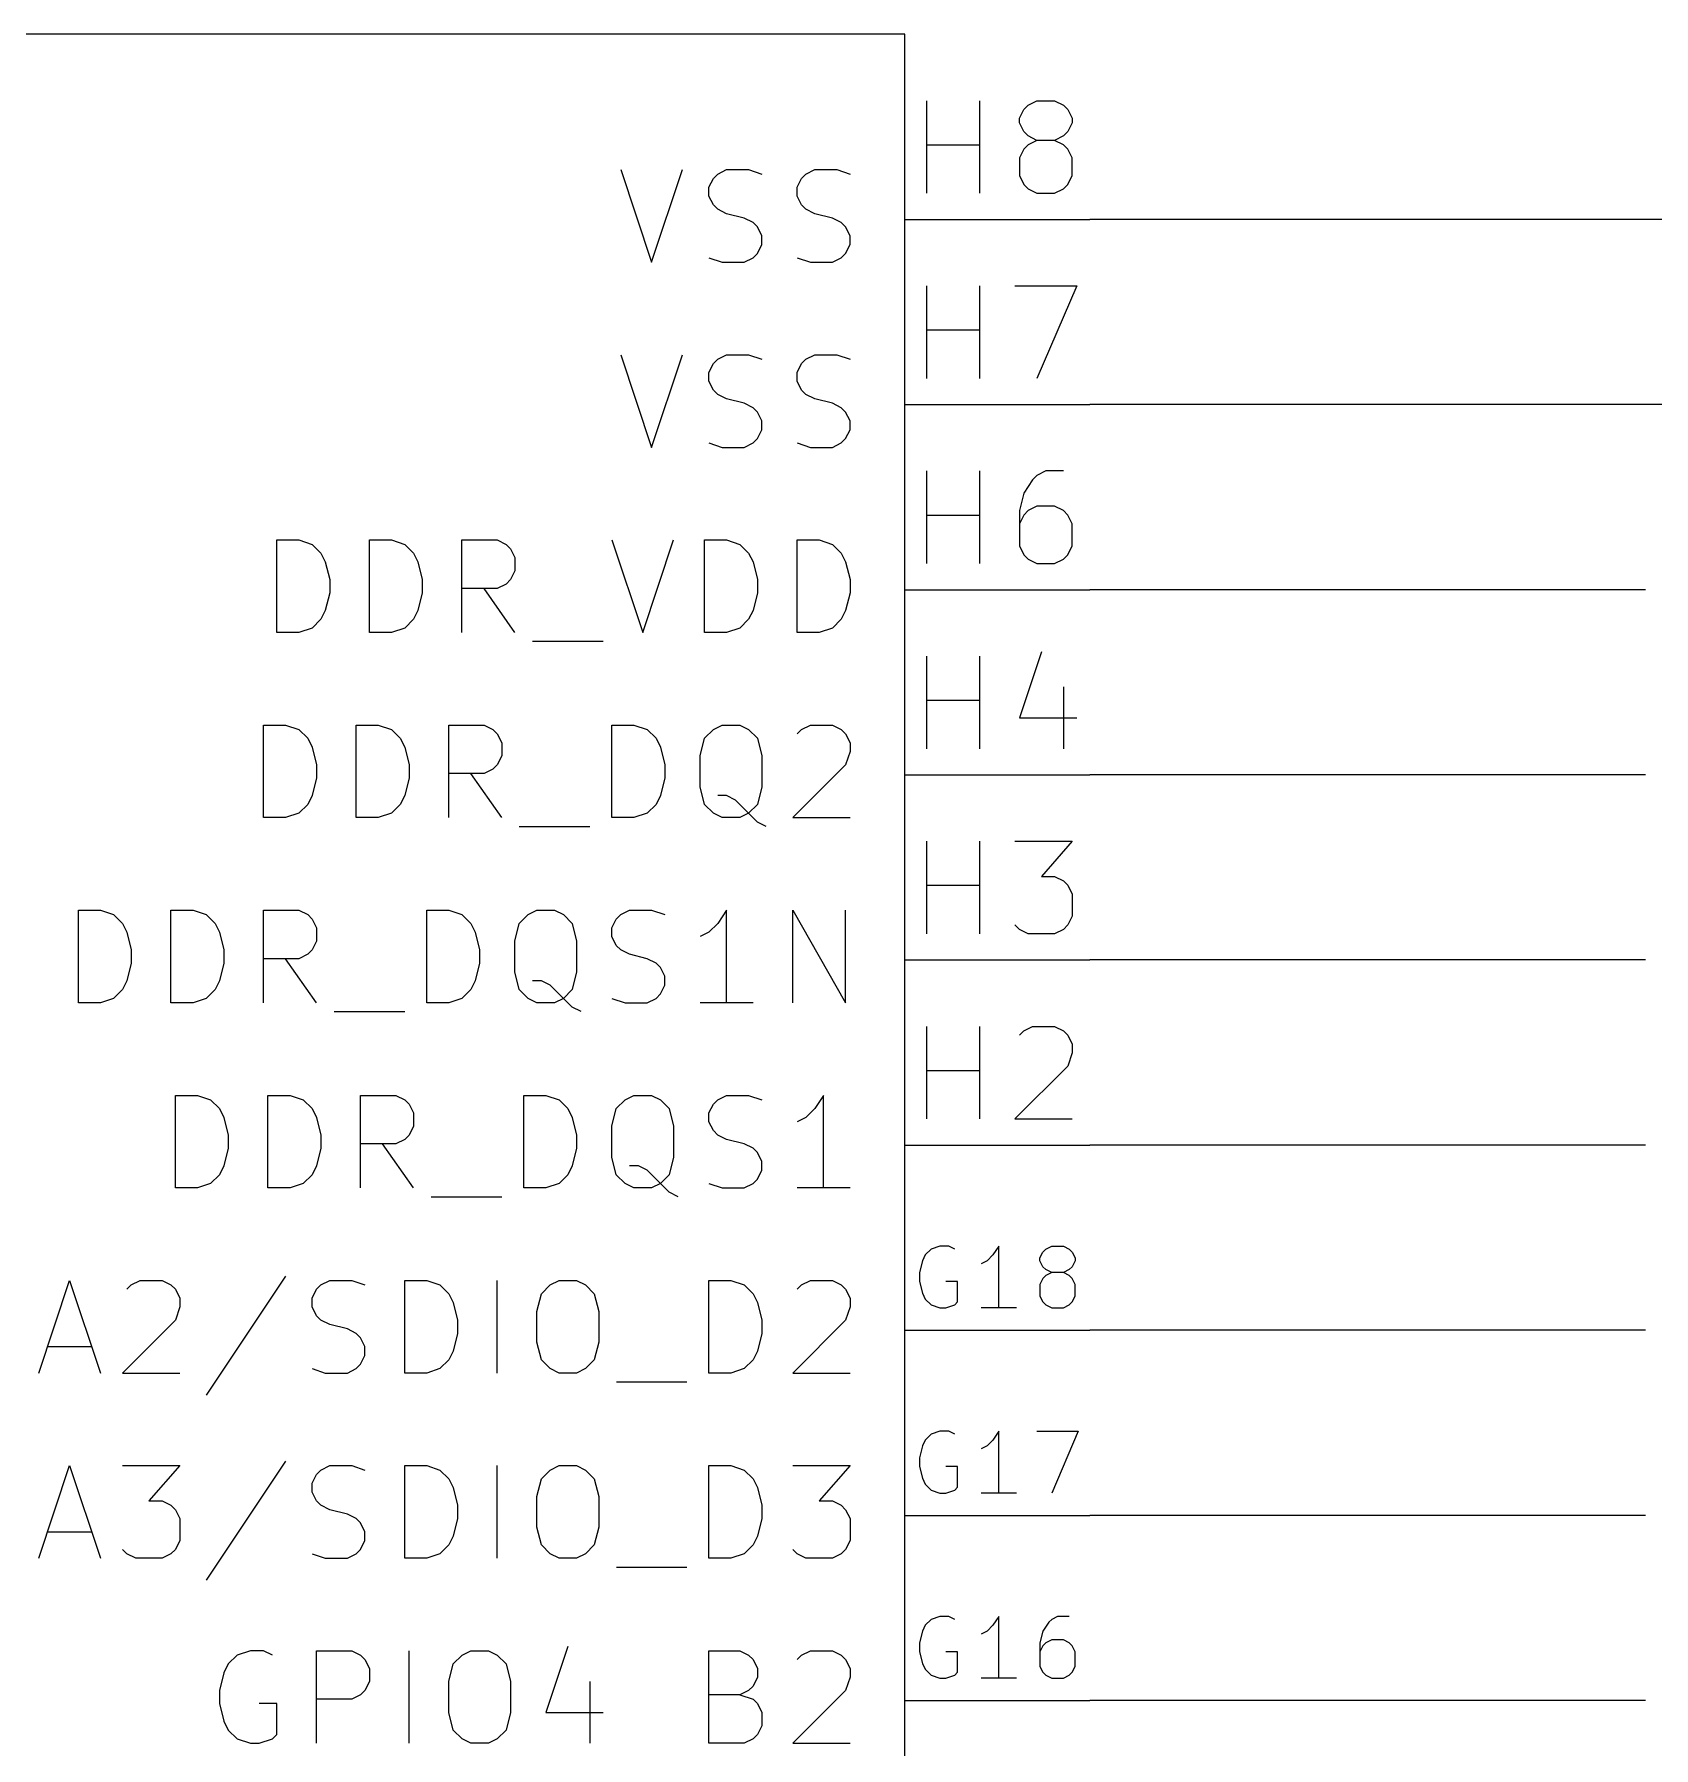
# Model space of a CAD drawing. Header units: millimetres. Extents: x 3 to 201, y -195 to -4.
# Drawn here: x 145.54 to 167.75, y -28.59 to -5.08 of the extents above; entities that cross this region are included whole.
import ezdxf

# ---------------------------------------------------------------- set-up
doc = ezdxf.new("R2010")
doc.units = ezdxf.units.MM
for name, color, linetype in [('GREENSIXTYFIVE', 129, 'CONTINUOUS'), ('LIGHTGREEN', 92, 'CONTINUOUS'), ('LIGHTRED', 12, 'CONTINUOUS'), ('RED', 14, 'CONTINUOUS')]:
    doc.layers.add(name, color=color, linetype=linetype)

msp = doc.modelspace()

# ---------------------------------------------------------------- linework, layer by layer
at = {"layer": 'GREENSIXTYFIVE', "linetype": 'CONTINUOUS'}
for p, q in [((153.5853, -6.9375), (154.0086, -8.2075)), ((154.0086, -8.2075), (154.432, -6.9375)), ((154.8553, -7.0585), (154.9158, -6.998)), ((154.9158, -6.998), (155.0368, -6.9375)), ((155.0368, -6.9375), (155.3391, -6.9375)), ((155.3391, -6.9375), (155.5206, -6.998)), ((156.0648, -7.0585), (156.1253, -6.998)), ((156.1253, -6.998), (156.2463, -6.9375)), ((156.2463, -6.9375), (156.5486, -6.9375)), ((156.5486, -6.9375), (156.7301, -6.998)), ((154.7949, -7.1794), (154.8553, -7.0585)), ((154.7949, -7.3004), (154.7949, -7.1794)), ((156.0044, -7.1794), (156.0648, -7.0585)), ((156.0044, -7.3004), (156.0044, -7.1794)), ((154.8553, -7.4213), (154.7949, -7.3004)), ((154.9158, -7.4818), (154.8553, -7.4213)), ((155.0368, -7.5423), (154.9158, -7.4818)), ((156.0648, -7.4213), (156.0044, -7.3004)), ((156.1253, -7.4818), (156.0648, -7.4213)), ((156.2463, -7.5423), (156.1253, -7.4818)), ((155.2787, -7.6028), (155.0368, -7.5423)), ((155.3996, -7.6632), (155.2787, -7.6028)), ((155.4601, -7.7237), (155.3996, -7.6632)), ((155.5206, -7.8447), (155.4601, -7.7237)), ((156.4882, -7.6028), (156.2463, -7.5423)), ((156.6091, -7.6632), (156.4882, -7.6028)), ((156.6696, -7.7237), (156.6091, -7.6632)), ((156.7301, -7.8447), (156.6696, -7.7237)), ((155.4601, -8.0866), (155.5206, -7.9656)), ((155.5206, -7.9656), (155.5206, -7.8447)), ((156.6696, -8.0866), (156.7301, -7.9656)), ((156.7301, -7.9656), (156.7301, -7.8447)), ((154.7949, -8.1471), (154.9763, -8.2075)), ((154.9763, -8.2075), (155.2787, -8.2075)), ((155.2787, -8.2075), (155.3996, -8.1471)), ((155.3996, -8.1471), (155.4601, -8.0866)), ((156.0044, -8.1471), (156.1858, -8.2075)), ((156.1858, -8.2075), (156.4882, -8.2075)), ((156.4882, -8.2075), (156.6091, -8.1471)), ((156.6091, -8.1471), (156.6696, -8.0866)), ((153.5853, -9.4775), (154.0086, -10.7475)), ((154.0086, -10.7475), (154.432, -9.4775)), ((154.7949, -9.7194), (154.8553, -9.5985)), ((154.8553, -9.5985), (154.9158, -9.538)), ((154.9158, -9.538), (155.0368, -9.4775)), ((155.0368, -9.4775), (155.3391, -9.4775)), ((155.3391, -9.4775), (155.5206, -9.538)), ((156.0044, -9.7194), (156.0648, -9.5985)), ((156.0648, -9.5985), (156.1253, -9.538)), ((156.1253, -9.538), (156.2463, -9.4775)), ((156.2463, -9.4775), (156.5486, -9.4775)), ((156.5486, -9.4775), (156.7301, -9.538)), ((154.7949, -9.8404), (154.7949, -9.7194)), ((154.8553, -9.9613), (154.7949, -9.8404)), ((156.0044, -9.8404), (156.0044, -9.7194)), ((156.0648, -9.9613), (156.0044, -9.8404)), ((154.9158, -10.0218), (154.8553, -9.9613)), ((155.0368, -10.0823), (154.9158, -10.0218)), ((155.2787, -10.1428), (155.0368, -10.0823)), ((156.1253, -10.0218), (156.0648, -9.9613)), ((156.2463, -10.0823), (156.1253, -10.0218)), ((156.4882, -10.1428), (156.2463, -10.0823)), ((155.3996, -10.2032), (155.2787, -10.1428)), ((155.4601, -10.2637), (155.3996, -10.2032)), ((155.5206, -10.3847), (155.4601, -10.2637)), ((156.6091, -10.2032), (156.4882, -10.1428)), ((156.6696, -10.2637), (156.6091, -10.2032)), ((156.7301, -10.3847), (156.6696, -10.2637)), ((155.4601, -10.6266), (155.5206, -10.5056)), ((155.5206, -10.5056), (155.5206, -10.3847)), ((156.6696, -10.6266), (156.7301, -10.5056)), ((156.7301, -10.5056), (156.7301, -10.3847)), ((154.7949, -10.6871), (154.9763, -10.7475)), ((154.9763, -10.7475), (155.2787, -10.7475)), ((155.2787, -10.7475), (155.3996, -10.6871)), ((155.3996, -10.6871), (155.4601, -10.6266)), ((156.0044, -10.6871), (156.1858, -10.7475)), ((156.1858, -10.7475), (156.4882, -10.7475)), ((156.4882, -10.7475), (156.6091, -10.6871)), ((156.6091, -10.6871), (156.6696, -10.6266)), ((148.8681, -13.2875), (148.8681, -12.0175)), ((148.8681, -12.0175), (149.1705, -12.0175)), ((149.1705, -12.0175), (149.3519, -12.078)), ((149.3519, -12.078), (149.4729, -12.199)), ((149.4729, -12.199), (149.5334, -12.3199)), ((150.1381, -13.2875), (150.1381, -12.0175)), ((150.1381, -12.0175), (150.4405, -12.0175)), ((150.4405, -12.0175), (150.6219, -12.078)), ((150.6219, -12.078), (150.7429, -12.199)), ((150.7429, -12.199), (150.8034, -12.3199)), ((151.4081, -13.2875), (151.4081, -12.0175)), ((151.4081, -12.0175), (151.8919, -12.0175)), ((151.8919, -12.0175), (152.0129, -12.078)), ((152.0129, -12.078), (152.0734, -12.1385)), ((152.0734, -12.1385), (152.1338, -12.2594)), ((153.4643, -12.0175), (153.8876, -13.2875)), ((153.8876, -13.2875), (154.311, -12.0175)), ((154.7343, -13.2875), (154.7343, -12.0175)), ((154.7343, -12.0175), (155.0367, -12.0175)), ((155.0367, -12.0175), (155.2181, -12.078)), ((155.2181, -12.078), (155.3391, -12.199)), ((155.3391, -12.199), (155.3996, -12.3199)), ((156.0043, -13.2875), (156.0043, -12.0175)), ((156.0043, -12.0175), (156.3067, -12.0175)), ((156.3067, -12.0175), (156.4881, -12.078)), ((156.4881, -12.078), (156.6091, -12.199)), ((156.6091, -12.199), (156.6696, -12.3199)), ((149.5334, -12.3199), (149.5938, -12.5618)), ((150.8034, -12.3199), (150.8638, -12.5618)), ((152.1338, -12.4409), (152.0734, -12.5618)), ((152.1338, -12.2594), (152.1338, -12.4409)), ((155.3996, -12.3199), (155.46, -12.5618)), ((156.6696, -12.3199), (156.73, -12.5618)), ((149.5938, -12.5618), (149.5938, -12.7432)), ((150.8638, -12.5618), (150.8638, -12.7432)), ((151.8919, -12.6828), (151.4081, -12.6828)), ((152.1338, -13.2875), (151.7105, -12.6828)), ((152.0129, -12.6223), (151.8919, -12.6828)), ((152.0734, -12.5618), (152.0129, -12.6223)), ((155.46, -12.5618), (155.46, -12.7432)), ((156.73, -12.5618), (156.73, -12.7432)), ((149.5938, -12.7432), (149.5334, -12.9851)), ((150.8638, -12.7432), (150.8034, -12.9851)), ((155.46, -12.7432), (155.3996, -12.9851)), ((156.73, -12.7432), (156.6696, -12.9851)), ((149.4729, -13.1061), (149.3519, -13.2271)), ((149.5334, -12.9851), (149.4729, -13.1061)), ((150.7429, -13.1061), (150.6219, -13.2271)), ((150.8034, -12.9851), (150.7429, -13.1061)), ((155.3391, -13.1061), (155.2181, -13.2271)), ((155.3996, -12.9851), (155.3391, -13.1061)), ((156.6091, -13.1061), (156.4881, -13.2271)), ((156.6696, -12.9851), (156.6091, -13.1061)), ((149.1705, -13.2875), (148.8681, -13.2875)), ((149.3519, -13.2271), (149.1705, -13.2875)), ((150.4405, -13.2875), (150.1381, -13.2875)), ((150.6219, -13.2271), (150.4405, -13.2875)), ((155.0367, -13.2875), (154.7343, -13.2875)), ((155.2181, -13.2271), (155.0367, -13.2875)), ((156.3067, -13.2875), (156.0043, -13.2875)), ((156.4881, -13.2271), (156.3067, -13.2875)), ((152.3758, -13.4085), (153.3434, -13.4085)), ((148.6867, -15.8275), (148.6867, -14.5575)), ((148.6867, -14.5575), (148.9891, -14.5575)), ((148.9891, -14.5575), (149.1705, -14.618)), ((149.9567, -15.8275), (149.9567, -14.5575)), ((149.9567, -14.5575), (150.2591, -14.5575)), ((150.2591, -14.5575), (150.4405, -14.618)), ((151.2267, -15.8275), (151.2267, -14.5575)), ((151.2267, -14.5575), (151.7105, -14.5575)), ((151.7105, -14.5575), (151.8315, -14.618)), ((153.4643, -15.8275), (153.4643, -14.5575)), ((153.4643, -14.5575), (153.7667, -14.5575)), ((153.7667, -14.5575), (153.9481, -14.618)), ((154.8553, -14.618), (154.9762, -14.5575)), ((154.9762, -14.5575), (155.2181, -14.5575)), ((155.2181, -14.5575), (155.3391, -14.618)), ((156.0648, -14.618), (156.1858, -14.5575)), ((156.1858, -14.5575), (156.4882, -14.5575)), ((156.4882, -14.5575), (156.6091, -14.618)), ((149.1705, -14.618), (149.2915, -14.739)), ((149.2915, -14.739), (149.352, -14.8599)), ((150.4405, -14.618), (150.5615, -14.739)), ((150.5615, -14.739), (150.622, -14.8599)), ((151.8315, -14.618), (151.892, -14.6785)), ((151.892, -14.6785), (151.9524, -14.7994)), ((151.9524, -14.7994), (151.9524, -14.9809)), ((153.9481, -14.618), (154.0691, -14.739)), ((154.0691, -14.739), (154.1296, -14.8599)), ((154.6739, -14.9809), (154.7343, -14.739)), ((154.7343, -14.739), (154.8553, -14.618)), ((155.3391, -14.618), (155.46, -14.739)), ((155.46, -14.739), (155.5205, -14.9809)), ((156.0044, -14.6785), (156.0648, -14.618)), ((156.6091, -14.618), (156.6696, -14.6785)), ((156.6696, -14.6785), (156.7301, -14.7994)), ((156.7301, -14.7994), (156.7301, -14.9204)), ((149.352, -14.8599), (149.4124, -15.1018)), ((150.622, -14.8599), (150.6824, -15.1018)), ((151.9524, -14.9809), (151.892, -15.1018)), ((154.1296, -14.8599), (154.19, -15.1018)), ((154.6739, -15.4042), (154.6739, -14.9809)), ((155.5205, -14.9809), (155.5205, -15.4042)), ((156.7301, -14.9204), (156.6696, -15.1018)), ((149.4124, -15.1018), (149.4124, -15.2832)), ((150.6824, -15.1018), (150.6824, -15.2832)), ((151.7105, -15.2228), (151.2267, -15.2228)), ((151.9524, -15.8275), (151.5291, -15.2228)), ((151.8315, -15.1623), (151.7105, -15.2228)), ((151.892, -15.1018), (151.8315, -15.1623)), ((154.19, -15.1018), (154.19, -15.2832)), ((156.6696, -15.1018), (155.9439, -15.8275)), ((149.4124, -15.2832), (149.352, -15.5251)), ((150.6824, -15.2832), (150.622, -15.5251)), ((154.19, -15.2832), (154.1296, -15.5251)), ((154.7343, -15.6461), (154.6739, -15.4042)), ((155.5205, -15.4042), (155.46, -15.6461)), ((149.2915, -15.6461), (149.1705, -15.7671)), ((149.352, -15.5251), (149.2915, -15.6461)), ((150.5615, -15.6461), (150.4405, -15.7671)), ((150.622, -15.5251), (150.5615, -15.6461)), ((154.0691, -15.6461), (153.9481, -15.7671)), ((154.1296, -15.5251), (154.0691, -15.6461)), ((154.8553, -15.7671), (154.7343, -15.6461)), ((155.0367, -15.5251), (154.9158, -15.5251)), ((155.1577, -15.5856), (155.0367, -15.5251)), ((155.3391, -15.7671), (155.1577, -15.5856)), ((155.46, -15.6461), (155.3391, -15.7671)), ((148.9891, -15.8275), (148.6867, -15.8275)), ((149.1705, -15.7671), (148.9891, -15.8275)), ((150.2591, -15.8275), (149.9567, -15.8275)), ((150.4405, -15.7671), (150.2591, -15.8275)), ((152.1944, -15.9485), (153.162, -15.9485)), ((153.7667, -15.8275), (153.4643, -15.8275)), ((153.9481, -15.7671), (153.7667, -15.8275)), ((154.9762, -15.8275), (154.8553, -15.7671)), ((155.2181, -15.8275), (154.9762, -15.8275)), ((155.3391, -15.7671), (155.2181, -15.8275)), ((155.46, -15.888), (155.3391, -15.7671)), ((155.581, -15.9485), (155.46, -15.888)), ((155.9439, -15.8275), (156.7301, -15.8275)), ((146.1467, -18.3675), (146.1467, -17.0975)), ((146.1467, -17.0975), (146.4491, -17.0975)), ((146.4491, -17.0975), (146.6305, -17.158)), ((146.6305, -17.158), (146.7515, -17.279)), ((147.4167, -18.3675), (147.4167, -17.0975)), ((147.4167, -17.0975), (147.7191, -17.0975)), ((147.7191, -17.0975), (147.9005, -17.158)), ((147.9005, -17.158), (148.0215, -17.279)), ((148.6867, -18.3675), (148.6867, -17.0975)), ((148.6867, -17.0975), (149.1705, -17.0975)), ((149.1705, -17.0975), (149.2915, -17.158)), ((149.2915, -17.158), (149.352, -17.2185)), ((150.9243, -18.3675), (150.9243, -17.0975)), ((150.9243, -17.0975), (151.2267, -17.0975)), ((151.2267, -17.0975), (151.4081, -17.158)), ((151.4081, -17.158), (151.5291, -17.279)), ((152.1943, -17.279), (152.3153, -17.158)), ((152.3153, -17.158), (152.4362, -17.0975)), ((152.4362, -17.0975), (152.6781, -17.0975)), ((152.6781, -17.0975), (152.7991, -17.158)), ((152.7991, -17.158), (152.92, -17.279)), ((153.5248, -17.2185), (153.5853, -17.158)), ((153.5853, -17.158), (153.7063, -17.0975)), ((153.7063, -17.0975), (154.0086, -17.0975)), ((154.0086, -17.0975), (154.1901, -17.158)), ((155.0367, -17.0975), (154.9158, -17.279)), ((155.0367, -18.3675), (155.0367, -17.0975)), ((155.9438, -18.3675), (155.9438, -17.0975)), ((155.9438, -17.0975), (156.6695, -18.3675)), ((156.6695, -18.3675), (156.6695, -17.0975)), ((146.7515, -17.279), (146.812, -17.3999)), ((148.0215, -17.279), (148.082, -17.3999)), ((149.352, -17.2185), (149.4124, -17.3394)), ((149.4124, -17.3394), (149.4124, -17.5209)), ((151.5291, -17.279), (151.5896, -17.3999)), ((152.1339, -17.5209), (152.1943, -17.279)), ((152.92, -17.279), (152.9805, -17.5209)), ((153.4644, -17.3394), (153.5248, -17.2185)), ((153.4644, -17.4604), (153.4644, -17.3394)), ((154.9158, -17.279), (154.7948, -17.3999)), ((146.812, -17.3999), (146.8724, -17.6418)), ((148.082, -17.3999), (148.1424, -17.6418)), ((149.4124, -17.5209), (149.352, -17.6418)), ((151.5896, -17.3999), (151.65, -17.6418)), ((152.1339, -17.9442), (152.1339, -17.5209)), ((152.9805, -17.5209), (152.9805, -17.9442)), ((153.5248, -17.5813), (153.4644, -17.4604)), ((153.5853, -17.6418), (153.5248, -17.5813)), ((154.7948, -17.3999), (154.6739, -17.4604)), ((146.8724, -17.8232), (146.812, -18.0651)), ((146.8724, -17.6418), (146.8724, -17.8232)), ((148.1424, -17.8232), (148.082, -18.0651)), ((148.1424, -17.6418), (148.1424, -17.8232)), ((149.1705, -17.7628), (148.6867, -17.7628)), ((149.4124, -18.3675), (148.9891, -17.7628)), ((149.2915, -17.7023), (149.1705, -17.7628)), ((149.352, -17.6418), (149.2915, -17.7023)), ((151.65, -17.8232), (151.5896, -18.0651)), ((151.65, -17.6418), (151.65, -17.8232)), ((153.7063, -17.7023), (153.5853, -17.6418)), ((153.9482, -17.7628), (153.7063, -17.7023)), ((154.0691, -17.8232), (153.9482, -17.7628)), ((154.1296, -17.8837), (154.0691, -17.8232)), ((146.812, -18.0651), (146.7515, -18.1861)), ((148.082, -18.0651), (148.0215, -18.1861)), ((151.5896, -18.0651), (151.5291, -18.1861)), ((152.1943, -18.1861), (152.1339, -17.9442)), ((152.4967, -18.0651), (152.3758, -18.0651)), ((152.6177, -18.1256), (152.4967, -18.0651)), ((152.9805, -17.9442), (152.92, -18.1861)), ((154.1901, -18.0047), (154.1296, -17.8837)), ((154.1901, -18.1256), (154.1901, -18.0047)), ((146.6305, -18.3071), (146.4491, -18.3675)), ((146.7515, -18.1861), (146.6305, -18.3071)), ((147.9005, -18.3071), (147.7191, -18.3675)), ((148.0215, -18.1861), (147.9005, -18.3071)), ((151.4081, -18.3071), (151.2267, -18.3675)), ((151.5291, -18.1861), (151.4081, -18.3071)), ((152.3153, -18.3071), (152.1943, -18.1861)), ((152.4362, -18.3675), (152.3153, -18.3071)), ((152.7991, -18.3071), (152.6177, -18.1256)), ((152.7991, -18.3071), (152.6781, -18.3675)), ((152.92, -18.1861), (152.7991, -18.3071)), ((152.92, -18.428), (152.7991, -18.3071)), ((153.4644, -18.3071), (153.6458, -18.3675)), ((153.9482, -18.3675), (154.0691, -18.3071)), ((154.0691, -18.3071), (154.1296, -18.2466)), ((154.1296, -18.2466), (154.1901, -18.1256)), ((146.4491, -18.3675), (146.1467, -18.3675)), ((147.7191, -18.3675), (147.4167, -18.3675)), ((149.6544, -18.4885), (150.622, -18.4885)), ((151.2267, -18.3675), (150.9243, -18.3675)), ((152.6781, -18.3675), (152.4362, -18.3675)), ((153.041, -18.4885), (152.92, -18.428)), ((153.6458, -18.3675), (153.9482, -18.3675)), ((155.3996, -18.3675), (154.6739, -18.3675)), ((147.4772, -20.9075), (147.4772, -19.6375)), ((147.4772, -19.6375), (147.7796, -19.6375)), ((147.7796, -19.6375), (147.961, -19.698)), ((147.961, -19.698), (148.082, -19.819)), ((148.7472, -20.9075), (148.7472, -19.6375)), ((148.7472, -19.6375), (149.0496, -19.6375)), ((149.0496, -19.6375), (149.231, -19.698)), ((149.231, -19.698), (149.352, -19.819)), ((150.0172, -20.9075), (150.0172, -19.6375)), ((150.0172, -19.6375), (150.501, -19.6375)), ((150.501, -19.6375), (150.622, -19.698)), ((150.622, -19.698), (150.6825, -19.7585)), ((152.2548, -20.9075), (152.2548, -19.6375)), ((152.2548, -19.6375), (152.5572, -19.6375)), ((152.5572, -19.6375), (152.7386, -19.698)), ((152.7386, -19.698), (152.8596, -19.819)), ((153.5248, -19.819), (153.6458, -19.698)), ((153.6458, -19.698), (153.7667, -19.6375)), ((153.7667, -19.6375), (154.0086, -19.6375)), ((154.0086, -19.6375), (154.1296, -19.698)), ((154.1296, -19.698), (154.2505, -19.819)), ((154.8553, -19.7585), (154.9158, -19.698)), ((154.9158, -19.698), (155.0368, -19.6375)), ((155.0368, -19.6375), (155.3391, -19.6375)), ((155.3391, -19.6375), (155.5206, -19.698)), ((156.3672, -19.6375), (156.2463, -19.819)), ((156.3672, -20.9075), (156.3672, -19.6375)), ((148.082, -19.819), (148.1425, -19.9399)), ((148.1425, -19.9399), (148.2029, -20.1818)), ((149.352, -19.819), (149.4125, -19.9399)), ((149.4125, -19.9399), (149.4729, -20.1818)), ((150.6825, -19.7585), (150.7429, -19.8794)), ((150.7429, -19.8794), (150.7429, -20.0609)), ((152.8596, -19.819), (152.9201, -19.9399)), ((152.9201, -19.9399), (152.9805, -20.1818)), ((153.4644, -20.0609), (153.5248, -19.819)), ((154.2505, -19.819), (154.311, -20.0609)), ((154.7949, -19.8794), (154.8553, -19.7585)), ((154.7949, -20.0004), (154.7949, -19.8794)), ((156.1253, -19.9399), (156.0044, -20.0004)), ((156.2463, -19.819), (156.1253, -19.9399)), ((148.2029, -20.1818), (148.2029, -20.3632)), ((149.4729, -20.1818), (149.4729, -20.3632)), ((150.6825, -20.1818), (150.622, -20.2423)), ((150.7429, -20.0609), (150.6825, -20.1818)), ((152.9805, -20.1818), (152.9805, -20.3632)), ((153.4644, -20.4842), (153.4644, -20.0609)), ((154.311, -20.0609), (154.311, -20.4842)), ((154.8553, -20.1213), (154.7949, -20.0004)), ((154.9158, -20.1818), (154.8553, -20.1213)), ((155.0368, -20.2423), (154.9158, -20.1818)), ((148.2029, -20.3632), (148.1425, -20.6051)), ((149.4729, -20.3632), (149.4125, -20.6051)), ((150.501, -20.3028), (150.0172, -20.3028)), ((150.7429, -20.9075), (150.3196, -20.3028)), ((150.622, -20.2423), (150.501, -20.3028)), ((152.9805, -20.3632), (152.9201, -20.6051)), ((155.2787, -20.3028), (155.0368, -20.2423)), ((155.3996, -20.3632), (155.2787, -20.3028)), ((155.4601, -20.4237), (155.3996, -20.3632)), ((155.5206, -20.5447), (155.4601, -20.4237)), ((148.1425, -20.6051), (148.082, -20.7261)), ((149.4125, -20.6051), (149.352, -20.7261)), ((152.9201, -20.6051), (152.8596, -20.7261)), ((153.5248, -20.7261), (153.4644, -20.4842)), ((153.8272, -20.6051), (153.7063, -20.6051)), ((153.9482, -20.6656), (153.8272, -20.6051)), ((154.1296, -20.8471), (153.9482, -20.6656)), ((154.311, -20.4842), (154.2505, -20.7261)), ((155.4601, -20.7866), (155.5206, -20.6656)), ((155.5206, -20.6656), (155.5206, -20.5447)), ((147.7796, -20.9075), (147.4772, -20.9075)), ((147.961, -20.8471), (147.7796, -20.9075)), ((148.082, -20.7261), (147.961, -20.8471)), ((149.0496, -20.9075), (148.7472, -20.9075)), ((149.231, -20.8471), (149.0496, -20.9075)), ((149.352, -20.7261), (149.231, -20.8471)), ((152.5572, -20.9075), (152.2548, -20.9075)), ((152.7386, -20.8471), (152.5572, -20.9075)), ((152.8596, -20.7261), (152.7386, -20.8471)), ((153.6458, -20.8471), (153.5248, -20.7261)), ((153.7667, -20.9075), (153.6458, -20.8471)), ((154.0086, -20.9075), (153.7667, -20.9075)), ((154.1296, -20.8471), (154.0086, -20.9075)), ((154.2505, -20.7261), (154.1296, -20.8471)), ((154.2505, -20.968), (154.1296, -20.8471)), ((154.7949, -20.8471), (154.9763, -20.9075)), ((154.9763, -20.9075), (155.2787, -20.9075)), ((155.2787, -20.9075), (155.3996, -20.8471)), ((155.3996, -20.8471), (155.4601, -20.7866)), ((156.7301, -20.9075), (156.0044, -20.9075)), ((150.9849, -21.0285), (151.9525, -21.0285)), ((154.3715, -21.0285), (154.2505, -20.968)), ((145.6024, -23.4475), (146.0257, -22.1775)), ((146.0257, -22.1775), (146.4491, -23.4475)), ((146.812, -22.2985), (146.8724, -22.238)), ((146.8724, -22.238), (146.9934, -22.1775)), ((146.9934, -22.1775), (147.2958, -22.1775)), ((147.2958, -22.1775), (147.4167, -22.238)), ((147.4167, -22.238), (147.4772, -22.2985)), ((147.4772, -22.2985), (147.5377, -22.4194)), ((148.9891, -22.1171), (147.9005, -23.7499)), ((149.352, -22.4194), (149.4124, -22.2985)), ((149.4124, -22.2985), (149.4729, -22.238)), ((149.4729, -22.238), (149.5939, -22.1775)), ((149.5939, -22.1775), (149.8962, -22.1775)), ((149.8962, -22.1775), (150.0777, -22.238)), ((150.6219, -23.4475), (150.6219, -22.1775)), ((150.6219, -22.1775), (150.9243, -22.1775)), ((150.9243, -22.1775), (151.1057, -22.238)), ((151.1057, -22.238), (151.2267, -22.359)), ((151.8919, -23.4475), (151.8919, -22.1775)), ((152.4967, -22.359), (152.6177, -22.238)), ((152.6177, -22.238), (152.7386, -22.1775)), ((152.7386, -22.1775), (152.9805, -22.1775)), ((152.9805, -22.1775), (153.1015, -22.238)), ((153.1015, -22.238), (153.2224, -22.359)), ((154.7948, -23.4475), (154.7948, -22.1775)), ((154.7948, -22.1775), (155.0972, -22.1775)), ((155.0972, -22.1775), (155.2786, -22.238)), ((155.2786, -22.238), (155.3996, -22.359)), ((156.0044, -22.2985), (156.0648, -22.238)), ((156.0648, -22.238), (156.1858, -22.1775)), ((156.1858, -22.1775), (156.4882, -22.1775)), ((156.4882, -22.1775), (156.6091, -22.238)), ((156.6091, -22.238), (156.6696, -22.2985)), ((156.6696, -22.2985), (156.7301, -22.4194)), ((147.5377, -22.5404), (147.4772, -22.7218)), ((147.5377, -22.4194), (147.5377, -22.5404)), ((149.352, -22.5404), (149.352, -22.4194)), ((149.4124, -22.6613), (149.352, -22.5404)), ((151.2267, -22.359), (151.2872, -22.4799)), ((151.2872, -22.4799), (151.3476, -22.7218)), ((152.4363, -22.6009), (152.4967, -22.359)), ((153.2224, -22.359), (153.2829, -22.6009)), ((155.3996, -22.359), (155.4601, -22.4799)), ((155.4601, -22.4799), (155.5205, -22.7218)), ((156.7301, -22.5404), (156.6696, -22.7218)), ((156.7301, -22.4194), (156.7301, -22.5404)), ((147.4772, -22.7218), (146.7515, -23.4475)), ((149.4729, -22.7218), (149.4124, -22.6613)), ((149.5939, -22.7823), (149.4729, -22.7218)), ((149.8358, -22.8428), (149.5939, -22.7823)), ((151.3476, -22.7218), (151.3476, -22.9032)), ((152.4363, -23.0242), (152.4363, -22.6009)), ((153.2829, -22.6009), (153.2829, -23.0242)), ((155.5205, -22.7218), (155.5205, -22.9032)), ((156.6696, -22.7218), (155.9439, -23.4475)), ((149.9567, -22.9032), (149.8358, -22.8428)), ((150.0172, -22.9637), (149.9567, -22.9032)), ((150.0777, -23.0847), (150.0172, -22.9637)), ((151.3476, -22.9032), (151.2872, -23.1451)), ((152.4967, -23.2661), (152.4363, -23.0242)), ((153.2829, -23.0242), (153.2224, -23.2661)), ((155.5205, -22.9032), (155.4601, -23.1451)), ((145.7234, -23.0847), (146.3281, -23.0847)), ((150.0172, -23.3266), (150.0777, -23.2056)), ((150.0777, -23.2056), (150.0777, -23.0847)), ((151.2267, -23.2661), (151.1057, -23.3871)), ((151.2872, -23.1451), (151.2267, -23.2661)), ((152.6177, -23.3871), (152.4967, -23.2661)), ((153.2224, -23.2661), (153.1015, -23.3871)), ((155.3996, -23.2661), (155.2786, -23.3871)), ((155.4601, -23.1451), (155.3996, -23.2661)), ((146.7515, -23.4475), (147.5377, -23.4475)), ((149.352, -23.3871), (149.5334, -23.4475)), ((149.5334, -23.4475), (149.8358, -23.4475)), ((149.8358, -23.4475), (149.9567, -23.3871)), ((149.9567, -23.3871), (150.0172, -23.3266)), ((150.9243, -23.4475), (150.6219, -23.4475)), ((151.1057, -23.3871), (150.9243, -23.4475)), ((152.7386, -23.4475), (152.6177, -23.3871)), ((152.9805, -23.4475), (152.7386, -23.4475)), ((153.1015, -23.3871), (152.9805, -23.4475)), ((155.0972, -23.4475), (154.7948, -23.4475)), ((155.2786, -23.3871), (155.0972, -23.4475)), ((155.9439, -23.4475), (156.7301, -23.4475)), ((153.5249, -23.5685), (154.4925, -23.5685)), ((148.9891, -24.6571), (147.9005, -26.2899)), ((145.6024, -25.9875), (146.0257, -24.7175)), ((146.0257, -24.7175), (146.4491, -25.9875)), ((146.7515, -24.7175), (147.5377, -24.7175)), ((147.5377, -24.7175), (147.1143, -25.2013)), ((149.352, -24.9594), (149.4124, -24.8385)), ((149.4124, -24.8385), (149.4729, -24.778)), ((149.4729, -24.778), (149.5939, -24.7175)), ((149.5939, -24.7175), (149.8962, -24.7175)), ((149.8962, -24.7175), (150.0777, -24.778)), ((150.6219, -25.9875), (150.6219, -24.7175)), ((150.6219, -24.7175), (150.9243, -24.7175)), ((150.9243, -24.7175), (151.1057, -24.778)), ((151.1057, -24.778), (151.2267, -24.899)), ((151.2267, -24.899), (151.2872, -25.0199)), ((151.8919, -25.9875), (151.8919, -24.7175)), ((152.4363, -25.1409), (152.4967, -24.899)), ((152.4967, -24.899), (152.6177, -24.778)), ((152.6177, -24.778), (152.7386, -24.7175)), ((152.7386, -24.7175), (152.9805, -24.7175)), ((152.9805, -24.7175), (153.1015, -24.778)), ((153.1015, -24.778), (153.2224, -24.899)), ((153.2224, -24.899), (153.2829, -25.1409)), ((154.7948, -25.9875), (154.7948, -24.7175)), ((154.7948, -24.7175), (155.0972, -24.7175)), ((155.0972, -24.7175), (155.2786, -24.778)), ((155.2786, -24.778), (155.3996, -24.899)), ((155.3996, -24.899), (155.4601, -25.0199)), ((155.9439, -24.7175), (156.7301, -24.7175)), ((156.7301, -24.7175), (156.3067, -25.2013)), ((149.352, -25.0804), (149.352, -24.9594)), ((149.4124, -25.2013), (149.352, -25.0804)), ((151.2872, -25.0199), (151.3476, -25.2618)), ((152.4363, -25.5642), (152.4363, -25.1409)), ((153.2829, -25.1409), (153.2829, -25.5642)), ((155.4601, -25.0199), (155.5205, -25.2618)), ((147.1143, -25.2013), (147.2958, -25.2013)), ((147.2958, -25.2013), (147.4167, -25.2618)), ((147.4167, -25.2618), (147.4772, -25.3223)), ((147.4772, -25.3223), (147.5377, -25.4432)), ((149.4729, -25.2618), (149.4124, -25.2013)), ((149.5939, -25.3223), (149.4729, -25.2618)), ((149.8358, -25.3828), (149.5939, -25.3223)), ((149.9567, -25.4432), (149.8358, -25.3828)), ((151.3476, -25.2618), (151.3476, -25.4432)), ((155.5205, -25.2618), (155.5205, -25.4432)), ((156.3067, -25.2013), (156.4882, -25.2013)), ((156.4882, -25.2013), (156.6091, -25.2618)), ((156.6091, -25.2618), (156.6696, -25.3223)), ((156.6696, -25.3223), (156.7301, -25.4432)), ((147.5377, -25.4432), (147.5377, -25.7456)), ((150.0172, -25.5037), (149.9567, -25.4432)), ((150.0777, -25.6247), (150.0172, -25.5037)), ((151.3476, -25.4432), (151.2872, -25.6851)), ((152.4967, -25.8061), (152.4363, -25.5642)), ((153.2829, -25.5642), (153.2224, -25.8061)), ((155.5205, -25.4432), (155.4601, -25.6851)), ((156.7301, -25.4432), (156.7301, -25.7456)), ((145.7234, -25.6247), (146.3281, -25.6247)), ((147.5377, -25.7456), (147.4772, -25.8666)), ((150.0172, -25.8666), (150.0777, -25.7456)), ((150.0777, -25.7456), (150.0777, -25.6247)), ((151.2267, -25.8061), (151.1057, -25.9271)), ((151.2872, -25.6851), (151.2267, -25.8061)), ((152.6177, -25.9271), (152.4967, -25.8061)), ((153.2224, -25.8061), (153.1015, -25.9271)), ((155.3996, -25.8061), (155.2786, -25.9271)), ((155.4601, -25.6851), (155.3996, -25.8061)), ((156.7301, -25.7456), (156.6696, -25.8666)), ((146.812, -25.9271), (146.7515, -25.8666)), ((146.9329, -25.9875), (146.812, -25.9271)), ((147.2958, -25.9875), (146.9329, -25.9875)), ((147.4167, -25.9271), (147.2958, -25.9875)), ((147.4772, -25.8666), (147.4167, -25.9271)), ((149.352, -25.9271), (149.5334, -25.9875)), ((149.5334, -25.9875), (149.8358, -25.9875)), ((149.8358, -25.9875), (149.9567, -25.9271)), ((149.9567, -25.9271), (150.0172, -25.8666)), ((150.9243, -25.9875), (150.6219, -25.9875)), ((151.1057, -25.9271), (150.9243, -25.9875)), ((152.7386, -25.9875), (152.6177, -25.9271)), ((152.9805, -25.9875), (152.7386, -25.9875)), ((153.1015, -25.9271), (152.9805, -25.9875)), ((155.0972, -25.9875), (154.7948, -25.9875)), ((155.2786, -25.9271), (155.0972, -25.9875)), ((156.0044, -25.9271), (155.9439, -25.8666)), ((156.1253, -25.9875), (156.0044, -25.9271)), ((156.4882, -25.9875), (156.1253, -25.9875)), ((156.6091, -25.9271), (156.4882, -25.9875)), ((156.6696, -25.8666), (156.6091, -25.9271)), ((153.5249, -26.1085), (154.4925, -26.1085)), ((148.5053, -27.2575), (148.3239, -27.318)), ((148.6867, -27.2575), (148.5053, -27.2575)), ((148.8077, -27.318), (148.6867, -27.2575)), ((149.4124, -28.5275), (149.4124, -27.2575)), ((149.4124, -27.2575), (149.8962, -27.2575)), ((149.8962, -27.2575), (150.0172, -27.318)), ((150.6824, -28.5275), (150.6824, -27.2575)), ((151.4082, -27.318), (151.5291, -27.2575)), ((151.5291, -27.2575), (151.771, -27.2575)), ((151.771, -27.2575), (151.892, -27.318)), ((152.8596, -27.1971), (152.5573, -28.1042)), ((154.7948, -28.5275), (154.7948, -27.2575)), ((154.7948, -27.2575), (155.2182, -27.2575)), ((155.2182, -27.2575), (155.3391, -27.318)), ((156.0648, -27.318), (156.1858, -27.2575)), ((156.1858, -27.2575), (156.4882, -27.2575)), ((156.4882, -27.2575), (156.6091, -27.318)), ((148.2029, -27.439), (148.1424, -27.5599)), ((148.3239, -27.318), (148.2029, -27.439)), ((150.0172, -27.318), (150.0777, -27.3785)), ((150.0777, -27.3785), (150.1381, -27.4994)), ((150.1381, -27.4994), (150.1381, -27.6809)), ((151.2268, -27.6809), (151.2872, -27.439)), ((151.2872, -27.439), (151.4082, -27.318)), ((151.892, -27.318), (152.0129, -27.439)), ((152.0129, -27.439), (152.0734, -27.6809)), ((155.3391, -27.318), (155.3996, -27.3785)), ((155.3996, -27.3785), (155.4601, -27.4994)), ((155.4601, -27.4994), (155.4601, -27.6204)), ((156.0044, -27.3785), (156.0648, -27.318)), ((156.6091, -27.318), (156.6696, -27.3785)), ((156.6696, -27.3785), (156.7301, -27.4994)), ((156.7301, -27.4994), (156.7301, -27.6204)), ((148.1424, -27.5599), (148.082, -27.8018)), ((150.1381, -27.6809), (150.0777, -27.8018)), ((151.2268, -28.1042), (151.2268, -27.6809)), ((152.0734, -27.6809), (152.0734, -28.1042)), ((153.162, -27.6809), (153.162, -28.5275)), ((155.4601, -27.6204), (155.3996, -27.7413)), ((156.7301, -27.6204), (156.6696, -27.8018)), ((148.082, -27.8018), (148.082, -27.9832)), ((149.8962, -27.9228), (149.4124, -27.9228)), ((150.0172, -27.8623), (149.8962, -27.9228)), ((150.0777, -27.8018), (150.0172, -27.8623)), ((155.2182, -27.8623), (154.7948, -27.8623)), ((155.3391, -27.8018), (155.2182, -27.8623)), ((155.2182, -27.8623), (155.3996, -27.9228)), ((155.3996, -27.7413), (155.3391, -27.8018)), ((155.3996, -27.9228), (155.4601, -27.9832)), ((156.6696, -27.8018), (155.9439, -28.5275)), ((148.082, -27.9832), (148.1424, -28.2251)), ((148.8681, -27.9832), (148.6262, -27.9832)), ((148.8681, -28.4066), (148.8681, -27.9832)), ((151.2872, -28.3461), (151.2268, -28.1042)), ((152.0734, -28.1042), (152.0129, -28.3461)), ((152.5573, -28.1042), (153.3434, -28.1042)), ((155.4601, -27.9832), (155.5205, -28.1042)), ((155.5205, -28.1042), (155.5205, -28.2856)), ((148.1424, -28.2251), (148.2029, -28.3461)), ((148.2029, -28.3461), (148.3239, -28.4671)), ((148.8077, -28.4671), (148.8681, -28.4066)), ((151.4082, -28.4671), (151.2872, -28.3461)), ((152.0129, -28.3461), (151.892, -28.4671)), ((155.4601, -28.4066), (155.3996, -28.4671)), ((155.5205, -28.2856), (155.4601, -28.4066)), ((148.3239, -28.4671), (148.5053, -28.5275)), ((148.5053, -28.5275), (148.6262, -28.5275)), ((148.6262, -28.5275), (148.8077, -28.4671)), ((151.5291, -28.5275), (151.4082, -28.4671)), ((151.771, -28.5275), (151.5291, -28.5275)), ((151.892, -28.4671), (151.771, -28.5275)), ((155.2786, -28.5275), (154.7948, -28.5275)), ((155.3996, -28.4671), (155.2786, -28.5275)), ((155.9439, -28.5275), (156.7301, -28.5275))]:
    msp.add_line(p, q, dxfattribs=at)
at = {"layer": 'LIGHTGREEN', "linetype": 'CONTINUOUS'}
for p, q in [((189.23, -7.62), (160.02, -7.62)), ((189.23, -10.16), (160.02, -10.16)), ((167.64, -12.7), (160.02, -12.7)), ((167.64, -15.24), (160.02, -15.24)), ((167.64, -17.78), (160.02, -17.78)), ((167.64, -20.32), (160.02, -20.32)), ((167.64, -22.86), (160.02, -22.86)), ((167.64, -25.4), (160.02, -25.4)), ((167.64, -27.94), (160.02, -27.94))]:
    msp.add_line(p, q, dxfattribs=at)
at = {"layer": 'LIGHTRED', "linetype": 'CONTINUOUS'}
for p, q in [((157.7823, -7.2613), (157.7823, -5.9913)), ((158.508, -7.2613), (158.508, -5.9913)), ((159.1128, -6.1123), (159.1733, -6.0518)), ((159.1733, -6.0518), (159.2943, -5.9913)), ((159.2943, -5.9913), (159.5362, -5.9913)), ((159.5362, -5.9913), (159.6571, -6.0518)), ((159.6571, -6.0518), (159.7176, -6.1123)), ((159.0524, -6.2332), (159.1128, -6.1123)), ((159.0524, -6.2937), (159.0524, -6.2332)), ((159.1128, -6.4147), (159.0524, -6.2937)), ((159.7176, -6.1123), (159.7781, -6.2332)), ((159.7781, -6.2937), (159.7176, -6.4147)), ((159.7781, -6.2332), (159.7781, -6.2937)), ((159.1733, -6.4751), (159.1128, -6.4147)), ((159.2943, -6.5356), (159.1733, -6.4751)), ((159.2943, -6.5356), (159.1733, -6.5961)), ((159.5362, -6.5356), (159.2943, -6.5356)), ((159.6571, -6.4751), (159.5362, -6.5356)), ((159.6571, -6.5961), (159.5362, -6.5356)), ((159.7176, -6.4147), (159.6571, -6.4751)), ((157.7823, -6.5961), (158.508, -6.5961)), ((159.1128, -6.6566), (159.0524, -6.7775)), ((159.0524, -6.7775), (159.0524, -7.0194)), ((159.1733, -6.5961), (159.1128, -6.6566)), ((159.7176, -6.6566), (159.6571, -6.5961)), ((159.7781, -6.7775), (159.7176, -6.6566)), ((159.7781, -7.0194), (159.7781, -6.7775)), ((159.0524, -7.0194), (159.1128, -7.1404)), ((159.7176, -7.1404), (159.7781, -7.0194)), ((159.1128, -7.1404), (159.1733, -7.2009)), ((159.1733, -7.2009), (159.2943, -7.2613)), ((159.2943, -7.2613), (159.5362, -7.2613)), ((159.5362, -7.2613), (159.6571, -7.2009)), ((159.6571, -7.2009), (159.7176, -7.1404)), ((157.7823, -9.8013), (157.7823, -8.5313)), ((158.508, -9.8013), (158.508, -8.5313)), ((158.9919, -8.5313), (159.8385, -8.5313)), ((159.8385, -8.5313), (159.2943, -9.8013)), ((157.7823, -9.1361), (158.508, -9.1361)), ((157.7823, -12.3413), (157.7823, -11.0713)), ((158.508, -12.3413), (158.508, -11.0713)), ((159.2338, -11.1923), (159.1128, -11.3737)), ((159.2943, -11.1318), (159.2338, -11.1923)), ((159.4152, -11.0713), (159.2943, -11.1318)), ((159.6571, -11.0713), (159.4152, -11.0713)), ((159.1128, -11.3737), (159.0524, -11.6156)), ((157.7823, -11.6761), (158.508, -11.6761)), ((159.0524, -11.6156), (159.0524, -12.0994)), ((159.1128, -11.6761), (159.0524, -11.797)), ((159.1733, -11.6156), (159.1128, -11.6761)), ((159.2943, -11.5551), (159.1733, -11.6156)), ((159.5362, -11.5551), (159.2943, -11.5551)), ((159.6571, -11.6156), (159.5362, -11.5551)), ((159.7176, -11.6761), (159.6571, -11.6156)), ((159.7781, -11.797), (159.7176, -11.6761)), ((159.7781, -12.0994), (159.7781, -11.797)), ((159.0524, -12.0994), (159.1128, -12.2204)), ((159.1128, -12.2204), (159.1733, -12.2809)), ((159.6571, -12.2809), (159.7176, -12.2204)), ((159.7176, -12.2204), (159.7781, -12.0994)), ((159.1733, -12.2809), (159.2943, -12.3413)), ((159.2943, -12.3413), (159.5362, -12.3413)), ((159.5362, -12.3413), (159.6571, -12.2809)), ((157.7823, -14.8813), (157.7823, -13.6113)), ((158.508, -14.8813), (158.508, -13.6113)), ((159.3547, -13.5509), (159.0524, -14.458)), ((159.6571, -14.0347), (159.6571, -14.8813)), ((157.7823, -14.2161), (158.508, -14.2161)), ((159.0524, -14.458), (159.8385, -14.458)), ((157.7823, -17.4213), (157.7823, -16.1513)), ((158.508, -17.4213), (158.508, -16.1513)), ((158.9919, -16.1513), (159.7781, -16.1513)), ((159.7781, -16.1513), (159.3547, -16.6351)), ((159.3547, -16.6351), (159.5362, -16.6351)), ((159.5362, -16.6351), (159.6571, -16.6956)), ((157.7823, -16.7561), (158.508, -16.7561)), ((159.6571, -16.6956), (159.7176, -16.7561)), ((159.7176, -16.7561), (159.7781, -16.877)), ((159.7781, -16.877), (159.7781, -17.1794)), ((159.0524, -17.3609), (158.9919, -17.3004)), ((159.1733, -17.4213), (159.0524, -17.3609)), ((159.6571, -17.3609), (159.5362, -17.4213)), ((159.7176, -17.3004), (159.6571, -17.3609)), ((159.7781, -17.1794), (159.7176, -17.3004)), ((159.5362, -17.4213), (159.1733, -17.4213)), ((157.7823, -19.9613), (157.7823, -18.6913)), ((158.508, -19.9613), (158.508, -18.6913)), ((159.0524, -18.8123), (159.1128, -18.7518)), ((159.1128, -18.7518), (159.2338, -18.6913)), ((159.2338, -18.6913), (159.5362, -18.6913)), ((159.5362, -18.6913), (159.6571, -18.7518)), ((159.6571, -18.7518), (159.7176, -18.8123)), ((159.7176, -18.8123), (159.7781, -18.9332)), ((159.7781, -18.9332), (159.7781, -19.0542)), ((159.7176, -19.2356), (158.9919, -19.9613)), ((159.7781, -19.0542), (159.7176, -19.2356)), ((157.7823, -19.2961), (158.508, -19.2961)), ((158.9919, -19.9613), (159.7781, -19.9613)), ((157.7622, -21.8275), (157.7219, -21.9081)), ((157.8429, -21.7469), (157.7622, -21.8275)), ((157.9638, -21.7066), (157.8429, -21.7469)), ((158.0848, -21.7066), (157.9638, -21.7066)), ((158.1654, -21.7469), (158.0848, -21.7066)), ((158.6895, -21.8275), (158.6088, -21.9081)), ((158.7701, -21.7066), (158.6895, -21.8275)), ((158.7701, -22.5532), (158.7701, -21.7066)), ((159.3345, -21.8678), (159.3748, -21.7872)), ((159.3748, -21.7872), (159.4151, -21.7469)), ((159.4151, -21.7469), (159.4958, -21.7066)), ((159.4958, -21.7066), (159.657, -21.7066)), ((159.657, -21.7066), (159.7377, -21.7469)), ((159.7377, -21.7469), (159.778, -21.7872)), ((159.778, -21.7872), (159.8183, -21.8678)), ((157.7219, -21.9081), (157.6816, -22.0694)), ((157.6816, -22.0694), (157.6816, -22.1903)), ((158.6088, -21.9081), (158.5282, -21.9485)), ((159.3345, -21.9081), (159.3345, -21.8678)), ((159.3748, -21.9888), (159.3345, -21.9081)), ((159.4151, -22.0291), (159.3748, -21.9888)), ((159.4958, -22.0694), (159.4151, -22.0291)), ((159.4958, -22.0694), (159.4151, -22.1097)), ((159.657, -22.0694), (159.4958, -22.0694)), ((159.7377, -22.0291), (159.657, -22.0694)), ((159.7377, -22.1097), (159.657, -22.0694)), ((159.778, -21.9888), (159.7377, -22.0291)), ((159.8183, -21.9081), (159.778, -21.9888)), ((159.8183, -21.8678), (159.8183, -21.9081)), ((157.6816, -22.1903), (157.7219, -22.3516)), ((158.2057, -22.1903), (158.0444, -22.1903)), ((158.2057, -22.4725), (158.2057, -22.1903)), ((159.3748, -22.15), (159.3345, -22.2307)), ((159.3345, -22.2307), (159.3345, -22.3919)), ((159.4151, -22.1097), (159.3748, -22.15)), ((159.778, -22.15), (159.7377, -22.1097)), ((159.8183, -22.2307), (159.778, -22.15)), ((159.8183, -22.3919), (159.8183, -22.2307)), ((157.7219, -22.3516), (157.7622, -22.4322)), ((157.7622, -22.4322), (157.8429, -22.5129)), ((157.8429, -22.5129), (157.9638, -22.5532)), ((157.9638, -22.5532), (158.0444, -22.5532)), ((158.0444, -22.5532), (158.1654, -22.5129)), ((158.1654, -22.5129), (158.2057, -22.4725)), ((159.012, -22.5532), (158.5282, -22.5532)), ((159.3345, -22.3919), (159.3748, -22.4725)), ((159.3748, -22.4725), (159.4151, -22.5129)), ((159.4151, -22.5129), (159.4958, -22.5532)), ((159.4958, -22.5532), (159.657, -22.5532)), ((159.657, -22.5532), (159.7377, -22.5129)), ((159.7377, -22.5129), (159.778, -22.4725)), ((159.778, -22.4725), (159.8183, -22.3919)), ((157.7219, -24.4481), (157.6816, -24.6094)), ((157.7622, -24.3675), (157.7219, -24.4481)), ((157.8429, -24.2869), (157.7622, -24.3675)), ((157.9638, -24.2466), (157.8429, -24.2869)), ((158.0848, -24.2466), (157.9638, -24.2466)), ((158.1654, -24.2869), (158.0848, -24.2466)), ((158.6088, -24.4481), (158.5282, -24.4885)), ((158.6895, -24.3675), (158.6088, -24.4481)), ((158.7701, -24.2466), (158.6895, -24.3675)), ((158.7701, -25.0932), (158.7701, -24.2466)), ((159.2942, -24.2466), (159.8586, -24.2466)), ((159.8586, -24.2466), (159.4958, -25.0932)), ((157.6816, -24.6094), (157.6816, -24.7303)), ((157.6816, -24.7303), (157.7219, -24.8916)), ((157.7219, -24.8916), (157.7622, -24.9722)), ((158.2057, -24.7303), (158.0444, -24.7303)), ((158.2057, -25.0125), (158.2057, -24.7303)), ((157.7622, -24.9722), (157.8429, -25.0529)), ((157.8429, -25.0529), (157.9638, -25.0932)), ((157.9638, -25.0932), (158.0444, -25.0932)), ((158.0444, -25.0932), (158.1654, -25.0529)), ((158.1654, -25.0529), (158.2057, -25.0125)), ((159.012, -25.0932), (158.5282, -25.0932)), ((157.9638, -26.7866), (157.8429, -26.8269)), ((158.0848, -26.7866), (157.9638, -26.7866)), ((158.1654, -26.8269), (158.0848, -26.7866)), ((158.7701, -26.7866), (158.6895, -26.9075)), ((158.7701, -27.6332), (158.7701, -26.7866)), ((159.5764, -26.7866), (159.4958, -26.8269)), ((159.7377, -26.7866), (159.5764, -26.7866)), ((157.7219, -26.9881), (157.6816, -27.1494)), ((157.7622, -26.9075), (157.7219, -26.9881)), ((157.8429, -26.8269), (157.7622, -26.9075)), ((158.6088, -26.9881), (158.5282, -27.0285)), ((158.6895, -26.9075), (158.6088, -26.9881)), ((159.3748, -26.9881), (159.3345, -27.1494)), ((159.4555, -26.8672), (159.3748, -26.9881)), ((159.4958, -26.8269), (159.4555, -26.8672)), ((157.6816, -27.1494), (157.6816, -27.2703)), ((159.3345, -27.1494), (159.3345, -27.4719)), ((159.3748, -27.1897), (159.3345, -27.2703)), ((159.4151, -27.1494), (159.3748, -27.1897)), ((159.4958, -27.1091), (159.4151, -27.1494)), ((159.657, -27.1091), (159.4958, -27.1091)), ((159.7377, -27.1494), (159.657, -27.1091)), ((159.778, -27.1897), (159.7377, -27.1494)), ((159.8183, -27.2703), (159.778, -27.1897)), ((157.6816, -27.2703), (157.7219, -27.4316)), ((157.7219, -27.4316), (157.7622, -27.5122)), ((158.2057, -27.2703), (158.0444, -27.2703)), ((158.2057, -27.5525), (158.2057, -27.2703)), ((159.3345, -27.4719), (159.3748, -27.5525)), ((159.778, -27.5525), (159.8183, -27.4719)), ((159.8183, -27.4719), (159.8183, -27.2703)), ((157.7622, -27.5122), (157.8429, -27.5929)), ((157.8429, -27.5929), (157.9638, -27.6332)), ((157.9638, -27.6332), (158.0444, -27.6332)), ((158.0444, -27.6332), (158.1654, -27.5929)), ((158.1654, -27.5929), (158.2057, -27.5525)), ((159.012, -27.6332), (158.5282, -27.6332)), ((159.3748, -27.5525), (159.4151, -27.5929)), ((159.4151, -27.5929), (159.4958, -27.6332)), ((159.4958, -27.6332), (159.657, -27.6332)), ((159.657, -27.6332), (159.7377, -27.5929)), ((159.7377, -27.5929), (159.778, -27.5525))]:
    msp.add_line(p, q, dxfattribs=at)
at = {"layer": 'RED', "linetype": 'CONTINUOUS'}
for p, q in [((157.48, -5.08), (50.8, -5.08)), ((157.48, -147.32), (157.48, -5.08)), ((157.48, -7.62), (160.02, -7.62)), ((157.48, -10.16), (160.02, -10.16)), ((157.48, -12.7), (160.02, -12.7)), ((157.48, -15.24), (160.02, -15.24)), ((157.48, -17.78), (160.02, -17.78)), ((157.48, -20.32), (160.02, -20.32)), ((157.48, -22.86), (160.02, -22.86)), ((157.48, -25.4), (160.02, -25.4)), ((157.48, -27.94), (160.02, -27.94))]:
    msp.add_line(p, q, dxfattribs=at)

doc.saveas('drawing.dxf')
